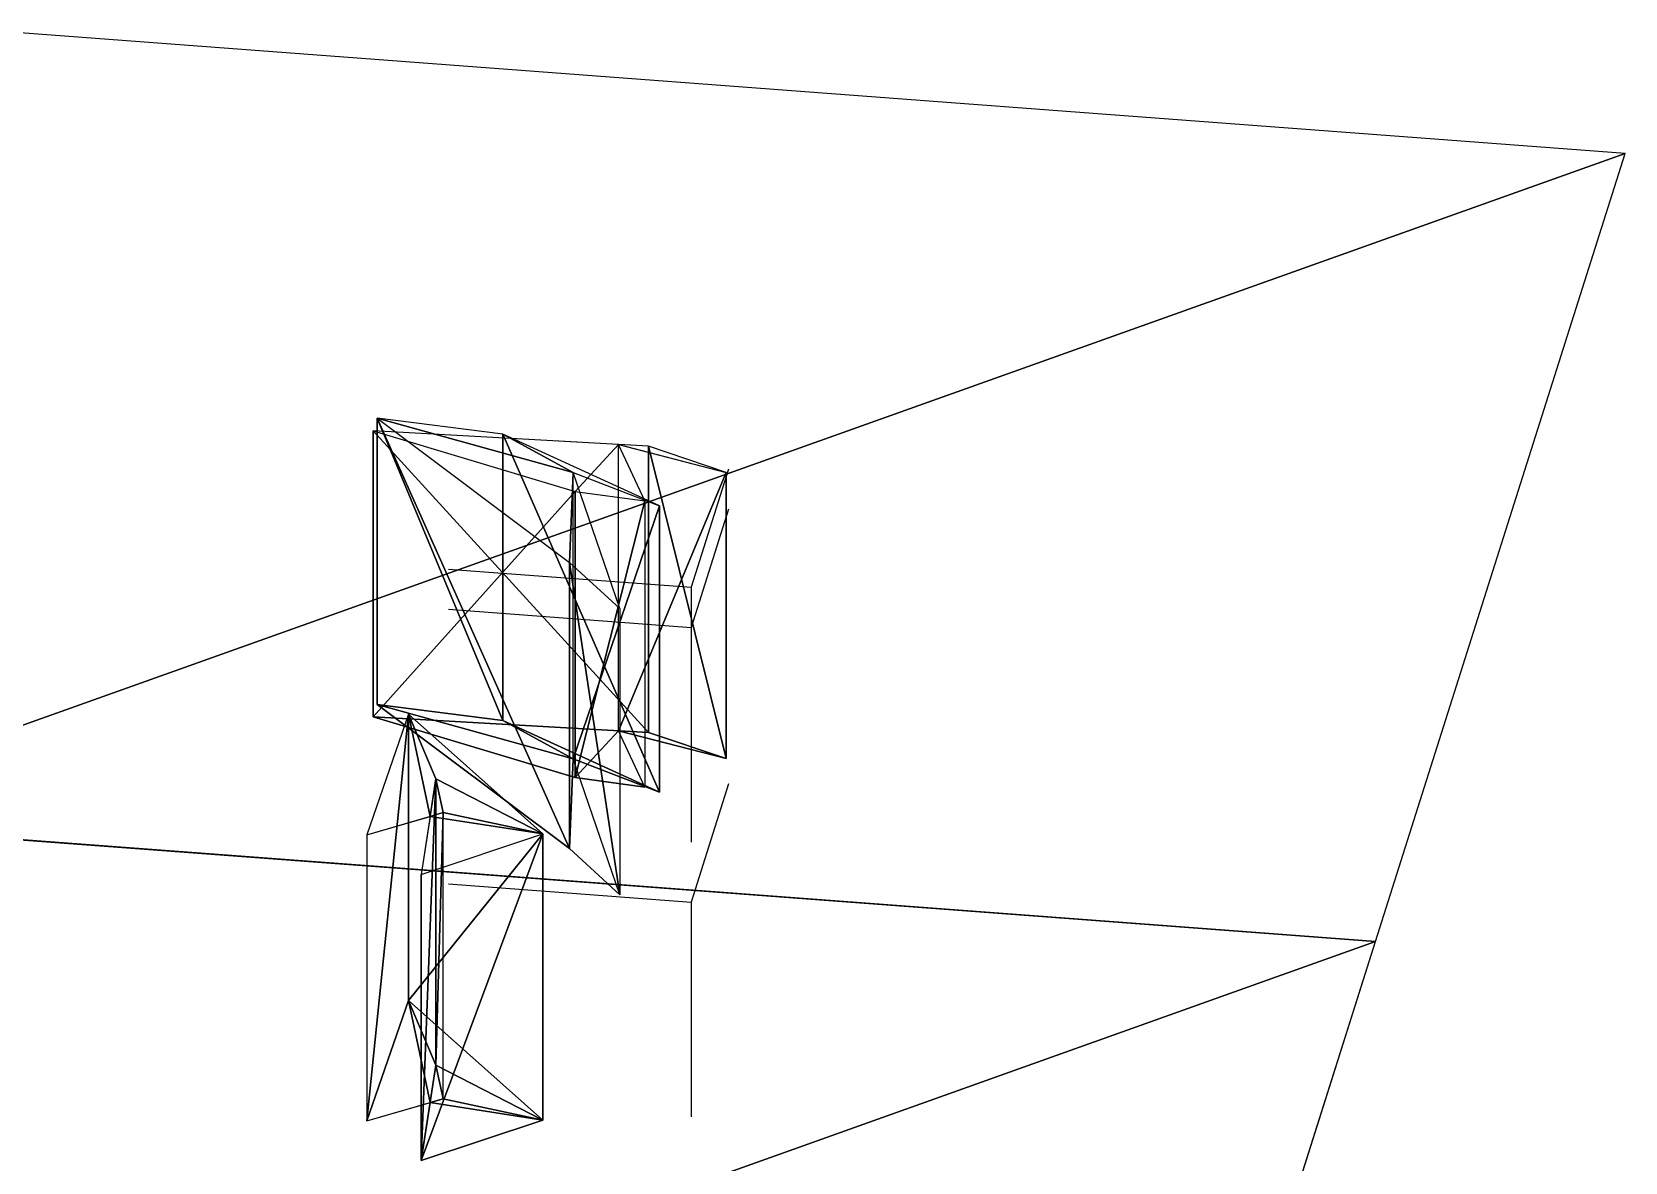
# Model space of a CAD drawing. Header units: metres. Extents: x -114 to 114, y -128 to 56.
# Drawn here: x 16.8 to 114.1, y -20.9 to 48.1 of the extents above; entities that cross this region are included whole.
import ezdxf

# ---------------------------------------------------------------- set-up
doc = ezdxf.new("R2010")
doc.units = ezdxf.units.M

msp = doc.modelspace()

# ---------------------------------------------------------------- linework, layer by layer
for p, q in [((114.07056, 40.693512, -189.9209), (15.238426, 48.111603, -176.60992)), ((98.83212, -7.418083, -276.252), (114.07056, 40.693512, -189.9209)), ((45.530777, 23.551254, -200.46532), (37.863132, 24.526443, -198.71542)), ((37.863132, 24.526443, -198.71542), (49.606148, 15.726852, -214.50537)), ((45.530777, 23.551254, -200.46532), (37.863132, 24.526443, -198.71542)), ((37.863132, 24.526443, -198.71542), (37.863132, 7.056183, -188.9794)), ((37.863132, 24.526443, -198.71542), (49.606148, 15.726852, -214.50537)), ((37.863132, 7.056183, -188.9794), (37.863132, 24.526443, -198.71542)), ((45.530777, 23.551254, -200.46532), (37.863132, 24.526443, -198.71542)), ((37.863132, 24.526443, -198.71542), (49.606148, 15.726852, -214.50537)), ((45.530777, 23.551254, -200.46532), (37.863132, 24.526443, -198.71542)), ((37.863132, 24.526443, -198.71542), (37.863132, 7.056183, -188.9794)), ((37.863132, 24.526443, -198.71542), (49.606148, 15.726852, -214.50537)), ((37.863132, 7.056183, -188.9794), (37.863132, 24.526443, -198.71542)), ((45.530777, 23.551254, -200.46532), (37.863132, 24.526443, -198.71542)), ((37.863132, 24.526443, -198.71542), (49.606148, 15.726852, -214.50537)), ((45.530777, 23.551254, -200.46532), (37.863132, 24.526443, -198.71542)), ((37.863132, 24.526443, -198.71542), (37.863132, 7.056183, -188.9794)), ((37.863132, 24.526443, -198.71542), (49.606148, 15.726852, -214.50537)), ((37.863132, 7.056183, -188.9794), (37.863132, 24.526443, -198.71542)), ((54.41883, 22.811363, -207.56497), (37.605663, 23.764465, -205.85474)), ((37.605663, 23.764465, -205.85474), (49.95517, 20.059624, -212.50267)), ((54.41883, 22.811363, -207.56497), (37.605663, 23.764465, -205.85474)), ((37.605663, 23.764465, -205.85474), (37.605663, 6.2942047, -196.11871)), ((37.605663, 23.764465, -205.85474), (49.95517, 20.059624, -212.50267)), ((37.605663, 6.2942047, -196.11871), (37.605663, 23.764465, -205.85474)), ((54.41883, 22.811363, -207.56497), (37.605663, 23.764465, -205.85474)), ((37.605663, 23.764465, -205.85474), (49.95517, 20.059624, -212.50267)), ((54.41883, 22.811363, -207.56497), (37.605663, 23.764465, -205.85474)), ((37.605663, 23.764465, -205.85474), (37.605663, 6.2942047, -196.11871)), ((37.605663, 23.764465, -205.85474), (49.95517, 20.059624, -212.50267)), ((37.605663, 6.2942047, -196.11871), (37.605663, 23.764465, -205.85474)), ((54.41883, 22.811363, -207.56497), (37.605663, 23.764465, -205.85474)), ((37.605663, 23.764465, -205.85474), (49.95517, 20.059624, -212.50267)), ((54.41883, 22.811363, -207.56497), (37.605663, 23.764465, -205.85474)), ((37.605663, 23.764465, -205.85474), (37.605663, 6.2942047, -196.11871)), ((37.605663, 23.764465, -205.85474), (49.95517, 20.059624, -212.50267)), ((37.605663, 6.2942047, -196.11871), (37.605663, 23.764465, -205.85474)), ((55.096924, 19.17199, -208.32344), (45.530777, 23.551254, -200.46532)), ((55.096924, 19.17199, -208.32344), (45.530777, 23.551254, -200.46532)), ((45.530777, 23.551254, -200.46532), (45.530777, 6.0809937, -190.7293)), ((45.530777, 6.0809937, -190.7293), (45.530777, 23.551254, -200.46532)), ((55.096924, 19.17199, -208.32344), (45.530777, 23.551254, -200.46532)), ((55.096924, 19.17199, -208.32344), (45.530777, 23.551254, -200.46532)), ((45.530777, 23.551254, -200.46532), (45.530777, 6.0809937, -190.7293)), ((45.530777, 6.0809937, -190.7293), (45.530777, 23.551254, -200.46532)), ((55.096924, 19.17199, -208.32344), (45.530777, 23.551254, -200.46532)), ((55.096924, 19.17199, -208.32344), (45.530777, 23.551254, -200.46532)), ((45.530777, 23.551254, -200.46532), (45.530777, 6.0809937, -190.7293)), ((45.530777, 6.0809937, -190.7293), (45.530777, 23.551254, -200.46532)), ((52.585743, 22.919952, -207.37012), (59.168274, 21.218521, -210.42314)), ((54.21208, 19.48272, -213.53787), (52.585743, 22.919952, -207.37012)), ((52.585743, 22.919952, -207.37012), (59.168274, 21.218521, -210.42314)), ((52.585743, 5.449692, -197.6341), (52.585743, 22.919952, -207.37012)), ((52.585743, 22.919952, -207.37012), (59.168274, 21.218521, -210.42314)), ((54.21208, 19.48272, -213.53787), (52.585743, 22.919952, -207.37012)), ((52.585743, 22.919952, -207.37012), (59.168274, 21.218521, -210.42314)), ((52.585743, 5.449692, -197.6341), (52.585743, 22.919952, -207.37012)), ((52.585743, 22.919952, -207.37012), (59.168274, 21.218521, -210.42314)), ((54.21208, 19.48272, -213.53787), (52.585743, 22.919952, -207.37012)), ((52.585743, 22.919952, -207.37012), (59.168274, 21.218521, -210.42314)), ((52.585743, 5.449692, -197.6341), (52.585743, 22.919952, -207.37012)), ((59.168274, 21.218521, -210.42314), (54.41883, 22.811363, -207.56497)), ((59.168274, 21.218521, -210.42314), (54.41883, 22.811363, -207.56497)), ((54.41883, 22.811363, -207.56497), (54.41883, 5.3411026, -197.82895)), ((54.41883, 5.3411026, -197.82895), (54.41883, 22.811363, -207.56497)), ((59.168274, 21.218521, -210.42314), (54.41883, 22.811363, -207.56497)), ((59.168274, 21.218521, -210.42314), (54.41883, 22.811363, -207.56497)), ((54.41883, 22.811363, -207.56497), (54.41883, 5.3411026, -197.82895)), ((54.41883, 5.3411026, -197.82895), (54.41883, 22.811363, -207.56497)), ((59.168274, 21.218521, -210.42314), (54.41883, 22.811363, -207.56497)), ((59.168274, 21.218521, -210.42314), (54.41883, 22.811363, -207.56497)), ((54.41883, 22.811363, -207.56497), (54.41883, 5.3411026, -197.82895)), ((54.41883, 5.3411026, -197.82895), (54.41883, 22.811363, -207.56497)), ((59.321037, 21.421715, -210.05855), (57.035275, 14.204971, -223.00822)), ((49.81628, 21.209595, -204.66718), (55.096924, 19.17199, -208.32344)), ((52.666733, 12.903839, -219.57095), (49.81628, 21.209595, -204.66718)), ((49.81628, 21.209595, -204.66718), (55.096924, 19.17199, -208.32344)), ((49.81628, 3.739334, -194.93115), (49.81628, 21.209595, -204.66718)), ((49.81628, 21.209595, -204.66718), (55.096924, 19.17199, -208.32344)), ((52.666733, 12.903839, -219.57095), (49.81628, 21.209595, -204.66718)), ((49.81628, 21.209595, -204.66718), (55.096924, 19.17199, -208.32344)), ((49.81628, 3.739334, -194.93115), (49.81628, 21.209595, -204.66718)), ((49.81628, 21.209595, -204.66718), (55.096924, 19.17199, -208.32344)), ((52.666733, 12.903839, -219.57095), (49.81628, 21.209595, -204.66718)), ((49.81628, 21.209595, -204.66718), (55.096924, 19.17199, -208.32344)), ((49.81628, 3.739334, -194.93115), (49.81628, 21.209595, -204.66718)), ((59.168274, 21.218521, -210.42314), (59.168274, 3.7482605, -200.68712)), ((59.168274, 3.7482605, -200.68712), (59.168274, 21.218521, -210.42314)), ((59.168274, 21.218521, -210.42314), (59.168274, 3.7482605, -200.68712)), ((59.168274, 3.7482605, -200.68712), (59.168274, 21.218521, -210.42314)), ((59.168274, 21.218521, -210.42314), (59.168274, 3.7482605, -200.68712)), ((59.168274, 3.7482605, -200.68712), (59.168274, 21.218521, -210.42314)), ((49.95517, 20.059624, -212.50267), (54.21208, 19.48272, -213.53787)), ((49.95517, 20.059624, -212.50267), (49.95517, 2.589363, -202.76665)), ((49.95517, 20.059624, -212.50267), (54.21208, 19.48272, -213.53787)), ((49.95517, 2.589363, -202.76665), (49.95517, 20.059624, -212.50267)), ((49.95517, 20.059624, -212.50267), (54.21208, 19.48272, -213.53787)), ((49.95517, 20.059624, -212.50267), (49.95517, 2.589363, -202.76665)), ((49.95517, 20.059624, -212.50267), (54.21208, 19.48272, -213.53787)), ((49.95517, 2.589363, -202.76665), (49.95517, 20.059624, -212.50267)), ((49.95517, 20.059624, -212.50267), (54.21208, 19.48272, -213.53787)), ((49.95517, 20.059624, -212.50267), (49.95517, 2.589363, -202.76665)), ((49.95517, 20.059624, -212.50267), (54.21208, 19.48272, -213.53787)), ((49.95517, 2.589363, -202.76665), (49.95517, 20.059624, -212.50267)), ((54.21208, 19.48272, -213.53787), (54.21208, 2.0124588, -203.80185)), ((54.21208, 19.48272, -213.53787), (54.21208, 2.0124588, -203.80185)), ((54.21208, 19.48272, -213.53787), (54.21208, 2.0124588, -203.80185)), ((55.096924, 19.17199, -208.32344), (55.096924, 1.7017288, -198.58742)), ((55.096924, 1.7017288, -198.58742), (55.096924, 19.17199, -208.32344)), ((55.096924, 19.17199, -208.32344), (55.096924, 1.7017288, -198.58742)), ((55.096924, 1.7017288, -198.58742), (55.096924, 19.17199, -208.32344)), ((55.096924, 19.17199, -208.32344), (55.096924, 1.7017288, -198.58742)), ((55.096924, 1.7017288, -198.58742), (55.096924, 19.17199, -208.32344)), ((59.321037, 18.967308, -208.69072), (57.035275, 11.750565, -221.6404)), ((49.606148, 15.726852, -214.50537), (52.666733, 12.903839, -219.57095)), ((49.606148, 15.726852, -214.50537), (49.606148, -1.7434082, -204.76935)), ((49.606148, 15.726852, -214.50537), (52.666733, 12.903839, -219.57095)), ((49.606148, -1.7434082, -204.76935), (49.606148, 15.726852, -214.50537)), ((49.606148, 15.726852, -214.50537), (52.666733, 12.903839, -219.57095)), ((49.606148, 15.726852, -214.50537), (49.606148, -1.7434082, -204.76935)), ((49.606148, 15.726852, -214.50537), (52.666733, 12.903839, -219.57095)), ((49.606148, -1.7434082, -204.76935), (49.606148, 15.726852, -214.50537)), ((49.606148, 15.726852, -214.50537), (52.666733, 12.903839, -219.57095)), ((49.606148, 15.726852, -214.50537), (49.606148, -1.7434082, -204.76935)), ((49.606148, 15.726852, -214.50537), (52.666733, 12.903839, -219.57095)), ((49.606148, -1.7434082, -204.76935), (49.606148, 15.726852, -214.50537)), ((42.210457, 15.31768, -221.01158), (57.035275, 14.204971, -223.00822)), ((57.035275, 14.204971, -223.00822), (57.035275, 1.1022758, -215.7062)), ((42.210457, 12.863274, -219.64375), (57.035275, 11.750565, -221.6404)), ((52.666733, 12.903839, -219.57095), (52.666733, -4.5664215, -209.83493)), ((52.666733, 12.903839, -219.57095), (52.666733, -4.5664215, -209.83493)), ((52.666733, 12.903839, -219.57095), (52.666733, -4.5664215, -209.83493)), ((57.035275, 11.750565, -221.6404), (57.035275, -1.3521309, -214.33838)), ((37.863132, 7.056183, -188.9794), (45.530777, 6.0809937, -190.7293)), ((49.606148, -1.7434082, -204.76935), (37.863132, 7.056183, -188.9794)), ((45.530777, 6.0809937, -190.7293), (37.863132, 7.056183, -188.9794)), ((37.863132, 7.056183, -188.9794), (49.606148, -1.7434082, -204.76935)), ((37.863132, 7.056183, -188.9794), (45.530777, 6.0809937, -190.7293)), ((49.606148, -1.7434082, -204.76935), (37.863132, 7.056183, -188.9794)), ((45.530777, 6.0809937, -190.7293), (37.863132, 7.056183, -188.9794)), ((37.863132, 7.056183, -188.9794), (49.606148, -1.7434082, -204.76935)), ((37.863132, 7.056183, -188.9794), (45.530777, 6.0809937, -190.7293)), ((49.606148, -1.7434082, -204.76935), (37.863132, 7.056183, -188.9794)), ((45.530777, 6.0809937, -190.7293), (37.863132, 7.056183, -188.9794)), ((37.863132, 7.056183, -188.9794), (49.606148, -1.7434082, -204.76935)), ((39.775978, 6.453331, -191.7081), (37.21654, -0.8987961, -204.90071)), ((39.775978, 6.453331, -191.7081), (37.21654, -0.8987961, -204.90071)), ((39.775978, 6.453331, -191.7081), (37.21654, -0.8987961, -204.90071)), ((39.775978, 6.453331, -191.7081), (37.21654, -0.8987961, -204.90071)), ((39.775978, 6.453331, -191.7081), (37.21654, -0.8987961, -204.90071)), ((39.775978, 6.453331, -191.7081), (37.21654, -0.8987961, -204.90071)), ((37.605663, 6.2942047, -196.11871), (54.41883, 5.3411026, -197.82895)), ((49.95517, 2.589363, -202.76665), (37.605663, 6.2942047, -196.11871)), ((54.41883, 5.3411026, -197.82895), (37.605663, 6.2942047, -196.11871)), ((37.605663, 6.2942047, -196.11871), (49.95517, 2.589363, -202.76665)), ((37.605663, 6.2942047, -196.11871), (54.41883, 5.3411026, -197.82895)), ((49.95517, 2.589363, -202.76665), (37.605663, 6.2942047, -196.11871)), ((54.41883, 5.3411026, -197.82895), (37.605663, 6.2942047, -196.11871)), ((37.605663, 6.2942047, -196.11871), (49.95517, 2.589363, -202.76665)), ((37.605663, 6.2942047, -196.11871), (54.41883, 5.3411026, -197.82895)), ((49.95517, 2.589363, -202.76665), (37.605663, 6.2942047, -196.11871)), ((54.41883, 5.3411026, -197.82895), (37.605663, 6.2942047, -196.11871)), ((37.605663, 6.2942047, -196.11871), (49.95517, 2.589363, -202.76665)), ((47.978294, -0.8552704, -204.82262), (39.775978, 6.453331, -191.7081)), ((47.978294, -0.8552704, -204.82262), (39.775978, 6.453331, -191.7081)), ((39.775978, 6.453331, -191.7081), (39.775978, -11.016926, -181.97208)), ((39.775978, -11.016926, -181.97208), (39.775978, 6.453331, -191.7081)), ((47.978294, -0.8552704, -204.82262), (39.775978, 6.453331, -191.7081)), ((47.978294, -0.8552704, -204.82262), (39.775978, 6.453331, -191.7081)), ((39.775978, 6.453331, -191.7081), (39.775978, -11.016926, -181.97208)), ((39.775978, -11.016926, -181.97208), (39.775978, 6.453331, -191.7081)), ((47.978294, -0.8552704, -204.82262), (39.775978, 6.453331, -191.7081)), ((47.978294, -0.8552704, -204.82262), (39.775978, 6.453331, -191.7081)), ((39.775978, 6.453331, -191.7081), (39.775978, -11.016926, -181.97208)), ((39.775978, -11.016926, -181.97208), (39.775978, 6.453331, -191.7081)), ((45.530777, 6.0809937, -190.7293), (55.096924, 1.7017288, -198.58742)), ((55.096924, 1.7017288, -198.58742), (45.530777, 6.0809937, -190.7293)), ((45.530777, 6.0809937, -190.7293), (55.096924, 1.7017288, -198.58742)), ((55.096924, 1.7017288, -198.58742), (45.530777, 6.0809937, -190.7293)), ((45.530777, 6.0809937, -190.7293), (55.096924, 1.7017288, -198.58742)), ((55.096924, 1.7017288, -198.58742), (45.530777, 6.0809937, -190.7293)), ((59.168274, 3.7482605, -200.68712), (52.585743, 5.449692, -197.6341)), ((52.585743, 5.449692, -197.6341), (59.168274, 3.7482605, -200.68712)), ((54.21208, 2.0124588, -203.80185), (52.585743, 5.449692, -197.6341)), ((59.168274, 3.7482605, -200.68712), (52.585743, 5.449692, -197.6341)), ((52.585743, 5.449692, -197.6341), (59.168274, 3.7482605, -200.68712)), ((54.21208, 2.0124588, -203.80185), (52.585743, 5.449692, -197.6341)), ((59.168274, 3.7482605, -200.68712), (52.585743, 5.449692, -197.6341)), ((52.585743, 5.449692, -197.6341), (59.168274, 3.7482605, -200.68712)), ((54.21208, 2.0124588, -203.80185), (52.585743, 5.449692, -197.6341)), ((54.41883, 5.3411026, -197.82895), (59.168274, 3.7482605, -200.68712)), ((59.168274, 3.7482605, -200.68712), (54.41883, 5.3411026, -197.82895)), ((54.41883, 5.3411026, -197.82895), (59.168274, 3.7482605, -200.68712)), ((59.168274, 3.7482605, -200.68712), (54.41883, 5.3411026, -197.82895)), ((54.41883, 5.3411026, -197.82895), (59.168274, 3.7482605, -200.68712)), ((59.168274, 3.7482605, -200.68712), (54.41883, 5.3411026, -197.82895)), ((55.096924, 1.7017288, -198.58742), (49.81628, 3.739334, -194.93115)), ((49.81628, 3.739334, -194.93115), (55.096924, 1.7017288, -198.58742)), ((52.666733, -4.5664215, -209.83493), (49.81628, 3.739334, -194.93115)), ((55.096924, 1.7017288, -198.58742), (49.81628, 3.739334, -194.93115)), ((49.81628, 3.739334, -194.93115), (55.096924, 1.7017288, -198.58742)), ((52.666733, -4.5664215, -209.83493), (49.81628, 3.739334, -194.93115)), ((55.096924, 1.7017288, -198.58742), (49.81628, 3.739334, -194.93115)), ((49.81628, 3.739334, -194.93115), (55.096924, 1.7017288, -198.58742)), ((52.666733, -4.5664215, -209.83493), (49.81628, 3.739334, -194.93115)), ((41.435936, 2.5069046, -198.78955), (40.5362, -3.3212585, -209.24756)), ((41.435936, 2.5069046, -198.78955), (40.5362, -3.3212585, -209.24756)), ((41.435936, 2.5069046, -198.78955), (40.5362, -3.3212585, -209.24756)), ((41.435936, 2.5069046, -198.78955), (40.5362, -3.3212585, -209.24756)), ((41.435936, 2.5069046, -198.78955), (40.5362, -3.3212585, -209.24756)), ((41.435936, 2.5069046, -198.78955), (40.5362, -3.3212585, -209.24756)), ((41.89073, 0.45140076, -202.47792), (41.435936, 2.5069046, -198.78955)), ((41.89073, 0.45140076, -202.47792), (41.435936, 2.5069046, -198.78955)), ((41.435936, 2.5069046, -198.78955), (41.435936, -14.963352, -189.05353)), ((41.435936, -14.963352, -189.05353), (41.435936, 2.5069046, -198.78955)), ((41.89073, 0.45140076, -202.47792), (41.435936, 2.5069046, -198.78955)), ((41.89073, 0.45140076, -202.47792), (41.435936, 2.5069046, -198.78955)), ((41.435936, 2.5069046, -198.78955), (41.435936, -14.963352, -189.05353)), ((41.435936, -14.963352, -189.05353), (41.435936, 2.5069046, -198.78955)), ((41.89073, 0.45140076, -202.47792), (41.435936, 2.5069046, -198.78955)), ((41.89073, 0.45140076, -202.47792), (41.435936, 2.5069046, -198.78955)), ((41.435936, 2.5069046, -198.78955), (41.435936, -14.963352, -189.05353)), ((41.435936, -14.963352, -189.05353), (41.435936, 2.5069046, -198.78955)), ((54.21208, 2.0124588, -203.80185), (49.95517, 2.589363, -202.76665)), ((49.95517, 2.589363, -202.76665), (54.21208, 2.0124588, -203.80185)), ((54.21208, 2.0124588, -203.80185), (49.95517, 2.589363, -202.76665)), ((49.95517, 2.589363, -202.76665), (54.21208, 2.0124588, -203.80185)), ((54.21208, 2.0124588, -203.80185), (49.95517, 2.589363, -202.76665)), ((49.95517, 2.589363, -202.76665), (54.21208, 2.0124588, -203.80185)), ((59.321037, 2.1973572, -199.34499), (57.035275, -5.0193863, -212.29466)), ((98.83212, -7.418083, -276.252), (-7.6293945e-06, 3.8146973e-06, -262.94107)), ((-7.6293945e-06, 3.8146973e-06, -262.94107), (98.83212, -7.418083, -276.252)), ((37.21654, -0.8987961, -204.90071), (41.89073, 0.45140076, -202.47792)), ((37.21654, -0.8987961, -204.90071), (41.89073, 0.45140076, -202.47792)), ((37.21654, -0.8987961, -204.90071), (41.89073, 0.45140076, -202.47792)), ((41.89073, -17.018856, -192.7419), (41.89073, 0.45140076, -202.47792)), ((41.89073, -17.018856, -192.7419), (41.89073, 0.45140076, -202.47792)), ((41.89073, -17.018856, -192.7419), (41.89073, 0.45140076, -202.47792)), ((37.21654, -0.8987961, -204.90071), (37.21654, -18.369053, -195.16469)), ((37.21654, -0.8987961, -204.90071), (37.21654, -18.369053, -195.16469)), ((37.21654, -0.8987961, -204.90071), (37.21654, -18.369053, -195.16469)), ((40.5362, -3.3212585, -209.24756), (47.978294, -0.8552704, -204.82262)), ((40.5362, -3.3212585, -209.24756), (47.978294, -0.8552704, -204.82262)), ((40.5362, -3.3212585, -209.24756), (47.978294, -0.8552704, -204.82262)), ((40.5362, -3.3212585, -209.24756), (47.978294, -0.8552704, -204.82262)), ((40.5362, -3.3212585, -209.24756), (47.978294, -0.8552704, -204.82262)), ((40.5362, -3.3212585, -209.24756), (47.978294, -0.8552704, -204.82262)), ((47.978294, -0.8552704, -204.82262), (47.978294, -18.325527, -195.0866)), ((47.978294, -18.325527, -195.0866), (47.978294, -0.8552704, -204.82262)), ((47.978294, -0.8552704, -204.82262), (47.978294, -18.325527, -195.0866)), ((47.978294, -18.325527, -195.0866), (47.978294, -0.8552704, -204.82262)), ((47.978294, -0.8552704, -204.82262), (47.978294, -18.325527, -195.0866)), ((47.978294, -18.325527, -195.0866), (47.978294, -0.8552704, -204.82262)), ((52.666733, -4.5664215, -209.83493), (49.606148, -1.7434082, -204.76935)), ((49.606148, -1.7434082, -204.76935), (52.666733, -4.5664215, -209.83493)), ((52.666733, -4.5664215, -209.83493), (49.606148, -1.7434082, -204.76935)), ((49.606148, -1.7434082, -204.76935), (52.666733, -4.5664215, -209.83493)), ((52.666733, -4.5664215, -209.83493), (49.606148, -1.7434082, -204.76935)), ((49.606148, -1.7434082, -204.76935), (52.666733, -4.5664215, -209.83493)), ((40.5362, -3.3212585, -209.24756), (40.5362, -20.791515, -199.51154)), ((40.5362, -20.791515, -199.51154), (40.5362, -3.3212585, -209.24756)), ((40.5362, -3.3212585, -209.24756), (40.5362, -20.791515, -199.51154)), ((40.5362, -20.791515, -199.51154), (40.5362, -3.3212585, -209.24756)), ((40.5362, -3.3212585, -209.24756), (40.5362, -20.791515, -199.51154)), ((40.5362, -20.791515, -199.51154), (40.5362, -3.3212585, -209.24756)), ((42.210457, -3.9066772, -210.29802), (57.035275, -5.0193863, -212.29466)), ((57.035275, -5.0193863, -212.29466), (57.035275, -18.122078, -204.99265)), ((83.59369, -55.52968, -362.58316), (98.83212, -7.418083, -276.252)), ((37.21654, -18.369053, -195.16469), (39.775978, -11.016926, -181.97208)), ((39.775978, -11.016926, -181.97208), (37.21654, -18.369053, -195.16469)), ((37.21654, -18.369053, -195.16469), (39.775978, -11.016926, -181.97208)), ((39.775978, -11.016926, -181.97208), (37.21654, -18.369053, -195.16469)), ((37.21654, -18.369053, -195.16469), (39.775978, -11.016926, -181.97208)), ((39.775978, -11.016926, -181.97208), (37.21654, -18.369053, -195.16469)), ((39.775978, -11.016926, -181.97208), (47.978294, -18.325527, -195.0866)), ((47.978294, -18.325527, -195.0866), (39.775978, -11.016926, -181.97208)), ((39.775978, -11.016926, -181.97208), (47.978294, -18.325527, -195.0866)), ((47.978294, -18.325527, -195.0866), (39.775978, -11.016926, -181.97208)), ((39.775978, -11.016926, -181.97208), (47.978294, -18.325527, -195.0866)), ((47.978294, -18.325527, -195.0866), (39.775978, -11.016926, -181.97208)), ((40.5362, -20.791515, -199.51154), (41.435936, -14.963352, -189.05353)), ((41.435936, -14.963352, -189.05353), (40.5362, -20.791515, -199.51154)), ((40.5362, -20.791515, -199.51154), (41.435936, -14.963352, -189.05353)), ((41.435936, -14.963352, -189.05353), (40.5362, -20.791515, -199.51154)), ((40.5362, -20.791515, -199.51154), (41.435936, -14.963352, -189.05353)), ((41.435936, -14.963352, -189.05353), (40.5362, -20.791515, -199.51154)), ((41.435936, -14.963352, -189.05353), (41.89073, -17.018856, -192.7419)), ((41.89073, -17.018856, -192.7419), (41.435936, -14.963352, -189.05353)), ((41.435936, -14.963352, -189.05353), (41.89073, -17.018856, -192.7419)), ((41.89073, -17.018856, -192.7419), (41.435936, -14.963352, -189.05353)), ((41.435936, -14.963352, -189.05353), (41.89073, -17.018856, -192.7419)), ((41.89073, -17.018856, -192.7419), (41.435936, -14.963352, -189.05353)), ((37.21654, -18.369053, -195.16469), (41.89073, -17.018856, -192.7419)), ((37.21654, -18.369053, -195.16469), (41.89073, -17.018856, -192.7419)), ((37.21654, -18.369053, -195.16469), (41.89073, -17.018856, -192.7419)), ((47.978294, -18.325527, -195.0866), (40.5362, -20.791515, -199.51154)), ((40.5362, -20.791515, -199.51154), (47.978294, -18.325527, -195.0866)), ((47.978294, -18.325527, -195.0866), (40.5362, -20.791515, -199.51154)), ((40.5362, -20.791515, -199.51154), (47.978294, -18.325527, -195.0866)), ((47.978294, -18.325527, -195.0866), (40.5362, -20.791515, -199.51154)), ((40.5362, -20.791515, -199.51154), (47.978294, -18.325527, -195.0866))]:
    msp.add_line(p, q)
for points in [[(-7.6293945e-06, 3.8146973e-06, -262.94107), (114.07056, 40.693512, -189.9209), (15.238426, 48.111603, -176.60992), (15.238526, 48.111702, -176.60982)], [(-7.6293945e-06, 3.8146973e-06, -262.94107), (98.83212, -7.418083, -276.252), (114.07056, 40.693512, -189.9209), (114.070656, 40.69361, -189.92079)], [(49.81628, 21.209595, -204.66718), (45.530777, 23.551254, -200.46532), (37.863132, 24.526443, -198.71542), (37.86323, 24.526543, -198.71532)], [(45.530777, 6.0809937, -190.7293), (45.530777, 23.551254, -200.46532), (37.863132, 24.526443, -198.71542), (37.86323, 24.526543, -198.71532)], [(49.81628, 21.209595, -204.66718), (45.530777, 23.551254, -200.46532), (37.863132, 24.526443, -198.71542), (37.86323, 24.526543, -198.71532)], [(45.530777, 6.0809937, -190.7293), (45.530777, 23.551254, -200.46532), (37.863132, 24.526443, -198.71542), (37.86323, 24.526543, -198.71532)], [(49.81628, 21.209595, -204.66718), (45.530777, 23.551254, -200.46532), (37.863132, 24.526443, -198.71542), (37.86323, 24.526543, -198.71532)], [(45.530777, 6.0809937, -190.7293), (45.530777, 23.551254, -200.46532), (37.863132, 24.526443, -198.71542), (37.86323, 24.526543, -198.71532)], [(49.81628, 21.209595, -204.66718), (37.863132, 24.526443, -198.71542), (49.606148, 15.726852, -214.50537), (49.606247, 15.726953, -214.50526)], [(45.530777, 6.0809937, -190.7293), (37.863132, 24.526443, -198.71542), (37.863132, 7.056183, -188.9794), (37.86323, 7.056283, -188.9793)], [(37.863132, 24.526443, -198.71542), (49.606148, 15.726852, -214.50537), (49.606148, -1.7434082, -204.76935), (49.606247, -1.7433082, -204.76924)], [(37.863132, 24.526443, -198.71542), (49.606148, -1.7434082, -204.76935), (37.863132, 7.056183, -188.9794), (37.86323, 7.056283, -188.9793)], [(49.81628, 21.209595, -204.66718), (37.863132, 24.526443, -198.71542), (49.606148, 15.726852, -214.50537), (49.606247, 15.726953, -214.50526)], [(45.530777, 6.0809937, -190.7293), (37.863132, 24.526443, -198.71542), (37.863132, 7.056183, -188.9794), (37.86323, 7.056283, -188.9793)], [(37.863132, 24.526443, -198.71542), (49.606148, 15.726852, -214.50537), (49.606148, -1.7434082, -204.76935), (49.606247, -1.7433082, -204.76924)], [(37.863132, 24.526443, -198.71542), (49.606148, -1.7434082, -204.76935), (37.863132, 7.056183, -188.9794), (37.86323, 7.056283, -188.9793)], [(49.81628, 21.209595, -204.66718), (37.863132, 24.526443, -198.71542), (49.606148, 15.726852, -214.50537), (49.606247, 15.726953, -214.50526)], [(45.530777, 6.0809937, -190.7293), (37.863132, 24.526443, -198.71542), (37.863132, 7.056183, -188.9794), (37.86323, 7.056283, -188.9793)], [(37.863132, 24.526443, -198.71542), (49.606148, 15.726852, -214.50537), (49.606148, -1.7434082, -204.76935), (49.606247, -1.7433082, -204.76924)], [(37.863132, 24.526443, -198.71542), (49.606148, -1.7434082, -204.76935), (37.863132, 7.056183, -188.9794), (37.86323, 7.056283, -188.9793)], [(49.95517, 20.059624, -212.50267), (52.588017, 22.915146, -207.37874), (37.605663, 23.764465, -205.85474), (37.605762, 23.764565, -205.85463)], [(54.41883, 5.3411026, -197.82895), (54.41883, 22.811363, -207.56497), (37.605663, 23.764465, -205.85474), (37.605762, 23.764565, -205.85463)], [(49.95517, 20.059624, -212.50267), (37.605663, 6.2942047, -196.11871), (37.605663, 23.764465, -205.85474), (37.605762, 23.764565, -205.85463)], [(49.95517, 20.059624, -212.50267), (52.588017, 22.915146, -207.37874), (37.605663, 23.764465, -205.85474), (37.605762, 23.764565, -205.85463)], [(54.41883, 5.3411026, -197.82895), (54.41883, 22.811363, -207.56497), (37.605663, 23.764465, -205.85474), (37.605762, 23.764565, -205.85463)], [(49.95517, 20.059624, -212.50267), (37.605663, 6.2942047, -196.11871), (37.605663, 23.764465, -205.85474), (37.605762, 23.764565, -205.85463)], [(49.95517, 20.059624, -212.50267), (52.588017, 22.915146, -207.37874), (37.605663, 23.764465, -205.85474), (37.605762, 23.764565, -205.85463)], [(54.41883, 5.3411026, -197.82895), (54.41883, 22.811363, -207.56497), (37.605663, 23.764465, -205.85474), (37.605762, 23.764565, -205.85463)], [(49.95517, 20.059624, -212.50267), (37.605663, 6.2942047, -196.11871), (37.605663, 23.764465, -205.85474), (37.605762, 23.764565, -205.85463)], [(54.41883, 5.3411026, -197.82895), (37.605663, 23.764465, -205.85474), (37.605663, 6.2942047, -196.11871), (37.605762, 6.294305, -196.1186)], [(54.41883, 5.3411026, -197.82895), (37.605663, 23.764465, -205.85474), (37.605663, 6.2942047, -196.11871), (37.605762, 6.294305, -196.1186)], [(54.41883, 5.3411026, -197.82895), (37.605663, 23.764465, -205.85474), (37.605663, 6.2942047, -196.11871), (37.605762, 6.294305, -196.1186)], [(49.81628, 21.209595, -204.66718), (55.096924, 19.17199, -208.32344), (45.530777, 23.551254, -200.46532), (45.530876, 23.551353, -200.46521)], [(55.096924, 1.7017288, -198.58742), (55.096924, 19.17199, -208.32344), (45.530777, 23.551254, -200.46532), (45.530876, 23.551353, -200.46521)], [(49.81628, 21.209595, -204.66718), (55.096924, 19.17199, -208.32344), (45.530777, 23.551254, -200.46532), (45.530876, 23.551353, -200.46521)], [(55.096924, 1.7017288, -198.58742), (55.096924, 19.17199, -208.32344), (45.530777, 23.551254, -200.46532), (45.530876, 23.551353, -200.46521)], [(49.81628, 21.209595, -204.66718), (55.096924, 19.17199, -208.32344), (45.530777, 23.551254, -200.46532), (45.530876, 23.551353, -200.46521)], [(55.096924, 1.7017288, -198.58742), (55.096924, 19.17199, -208.32344), (45.530777, 23.551254, -200.46532), (45.530876, 23.551353, -200.46521)], [(55.096924, 1.7017288, -198.58742), (45.530777, 23.551254, -200.46532), (45.530777, 6.0809937, -190.7293), (45.530876, 6.081094, -190.72919)], [(55.096924, 1.7017288, -198.58742), (45.530777, 23.551254, -200.46532), (45.530777, 6.0809937, -190.7293), (45.530876, 6.081094, -190.72919)], [(55.096924, 1.7017288, -198.58742), (45.530777, 23.551254, -200.46532), (45.530777, 6.0809937, -190.7293), (45.530876, 6.081094, -190.72919)], [(49.95517, 20.059624, -212.50267), (54.21208, 19.48272, -213.53787), (52.588017, 22.915146, -207.37874), (52.588116, 22.915245, -207.37863)], [(49.95517, 20.059624, -212.50267), (54.21208, 19.48272, -213.53787), (52.588017, 22.915146, -207.37874), (52.588116, 22.915245, -207.37863)], [(49.95517, 20.059624, -212.50267), (54.21208, 19.48272, -213.53787), (52.588017, 22.915146, -207.37874), (52.588116, 22.915245, -207.37863)], [(59.168274, 21.218521, -210.42314), (52.585743, 5.449692, -197.6341), (52.585743, 22.919952, -207.37012), (52.585842, 22.920052, -207.37001)], [(59.168274, 21.218521, -210.42314), (52.585743, 5.449692, -197.6341), (52.585743, 22.919952, -207.37012), (52.585842, 22.920052, -207.37001)], [(59.168274, 21.218521, -210.42314), (52.585743, 5.449692, -197.6341), (52.585743, 22.919952, -207.37012), (52.585842, 22.920052, -207.37001)], [(52.585743, 22.919952, -207.37012), (52.588017, 22.915146, -207.37874), (52.608887, 22.913963, -207.38086), (52.608986, 22.914062, -207.38075)], [(52.585743, 22.919952, -207.37012), (52.588017, 22.915146, -207.37874), (52.608887, 22.913963, -207.38086), (52.608986, 22.914062, -207.38075)], [(52.585743, 22.919952, -207.37012), (52.588017, 22.915146, -207.37874), (52.608887, 22.913963, -207.38086), (52.608986, 22.914062, -207.38075)], [(54.41883, 22.811363, -207.56497), (52.608887, 22.913963, -207.38086), (59.168274, 21.218521, -210.42314), (59.168373, 21.21862, -210.42303)], [(54.41883, 22.811363, -207.56497), (52.608887, 22.913963, -207.38086), (59.168274, 21.218521, -210.42314), (59.168373, 21.21862, -210.42303)], [(54.41883, 22.811363, -207.56497), (52.608887, 22.913963, -207.38086), (59.168274, 21.218521, -210.42314), (59.168373, 21.21862, -210.42303)], [(59.168274, 3.7482605, -200.68712), (59.168274, 21.218521, -210.42314), (54.41883, 22.811363, -207.56497), (54.41893, 22.811462, -207.56487)], [(59.168274, 3.7482605, -200.68712), (59.168274, 21.218521, -210.42314), (54.41883, 22.811363, -207.56497), (54.41893, 22.811462, -207.56487)], [(59.168274, 3.7482605, -200.68712), (59.168274, 21.218521, -210.42314), (54.41883, 22.811363, -207.56497), (54.41893, 22.811462, -207.56487)], [(59.168274, 3.7482605, -200.68712), (54.41883, 22.811363, -207.56497), (54.41883, 5.3411026, -197.82895), (54.41893, 5.3412027, -197.82884)], [(59.168274, 3.7482605, -200.68712), (54.41883, 22.811363, -207.56497), (54.41883, 5.3411026, -197.82895), (54.41893, 5.3412027, -197.82884)], [(59.168274, 3.7482605, -200.68712), (54.41883, 22.811363, -207.56497), (54.41883, 5.3411026, -197.82895), (54.41893, 5.3412027, -197.82884)], [(49.81628, 21.209595, -204.66718), (49.606148, 15.726852, -214.50537), (52.666733, 12.903839, -219.57095), (52.666832, 12.903939, -219.57085)], [(49.81628, 21.209595, -204.66718), (49.606148, 15.726852, -214.50537), (52.666733, 12.903839, -219.57095), (52.666832, 12.903939, -219.57085)], [(49.81628, 21.209595, -204.66718), (49.606148, 15.726852, -214.50537), (52.666733, 12.903839, -219.57095), (52.666832, 12.903939, -219.57085)], [(55.096924, 19.17199, -208.32344), (49.81628, 3.739334, -194.93115), (49.81628, 21.209595, -204.66718), (49.81638, 21.209694, -204.66707)], [(55.096924, 19.17199, -208.32344), (49.81628, 3.739334, -194.93115), (49.81628, 21.209595, -204.66718), (49.81638, 21.209694, -204.66707)], [(55.096924, 19.17199, -208.32344), (49.81628, 3.739334, -194.93115), (49.81628, 21.209595, -204.66718), (49.81638, 21.209694, -204.66707)], [(59.168274, 21.218521, -210.42314), (59.168274, 3.7482605, -200.68712), (52.585743, 5.449692, -197.6341), (52.585842, 5.449792, -197.63399)], [(59.168274, 21.218521, -210.42314), (59.168274, 3.7482605, -200.68712), (52.585743, 5.449692, -197.6341), (52.585842, 5.449792, -197.63399)], [(59.168274, 21.218521, -210.42314), (59.168274, 3.7482605, -200.68712), (52.585743, 5.449692, -197.6341), (52.585842, 5.449792, -197.63399)], [(49.95517, 20.059624, -212.50267), (49.95517, 2.589363, -202.76665), (37.605663, 6.2942047, -196.11871), (37.605762, 6.294305, -196.1186)], [(49.95517, 20.059624, -212.50267), (49.95517, 2.589363, -202.76665), (37.605663, 6.2942047, -196.11871), (37.605762, 6.294305, -196.1186)], [(49.95517, 20.059624, -212.50267), (49.95517, 2.589363, -202.76665), (37.605663, 6.2942047, -196.11871), (37.605762, 6.294305, -196.1186)], [(54.21208, 19.48272, -213.53787), (49.95517, 2.589363, -202.76665), (49.95517, 20.059624, -212.50267), (49.95527, 20.059723, -212.50256)], [(54.21208, 19.48272, -213.53787), (49.95517, 2.589363, -202.76665), (49.95517, 20.059624, -212.50267), (49.95527, 20.059723, -212.50256)], [(54.21208, 19.48272, -213.53787), (49.95517, 2.589363, -202.76665), (49.95517, 20.059624, -212.50267), (49.95527, 20.059723, -212.50256)], [(54.21208, 19.48272, -213.53787), (54.21208, 2.0124588, -203.80185), (49.95517, 2.589363, -202.76665), (49.95527, 2.589463, -202.76654)], [(54.21208, 19.48272, -213.53787), (54.21208, 2.0124588, -203.80185), (49.95517, 2.589363, -202.76665), (49.95527, 2.589463, -202.76654)], [(54.21208, 19.48272, -213.53787), (54.21208, 2.0124588, -203.80185), (49.95517, 2.589363, -202.76665), (49.95527, 2.589463, -202.76654)], [(55.096924, 19.17199, -208.32344), (55.096924, 1.7017288, -198.58742), (49.81628, 3.739334, -194.93115), (49.81638, 3.739434, -194.93105)], [(55.096924, 19.17199, -208.32344), (55.096924, 1.7017288, -198.58742), (49.81628, 3.739334, -194.93115), (49.81638, 3.739434, -194.93105)], [(55.096924, 19.17199, -208.32344), (55.096924, 1.7017288, -198.58742), (49.81628, 3.739334, -194.93115), (49.81638, 3.739434, -194.93105)], [(49.606148, 15.726852, -214.50537), (52.666733, 12.903839, -219.57095), (52.666733, -4.5664215, -209.83493), (52.666832, -4.5663214, -209.83482)], [(49.606148, 15.726852, -214.50537), (52.666733, -4.5664215, -209.83493), (49.606148, -1.7434082, -204.76935), (49.606247, -1.7433082, -204.76924)], [(49.606148, 15.726852, -214.50537), (52.666733, 12.903839, -219.57095), (52.666733, -4.5664215, -209.83493), (52.666832, -4.5663214, -209.83482)], [(49.606148, 15.726852, -214.50537), (52.666733, -4.5664215, -209.83493), (49.606148, -1.7434082, -204.76935), (49.606247, -1.7433082, -204.76924)], [(49.606148, 15.726852, -214.50537), (52.666733, 12.903839, -219.57095), (52.666733, -4.5664215, -209.83493), (52.666832, -4.5663214, -209.83482)], [(49.606148, 15.726852, -214.50537), (52.666733, -4.5664215, -209.83493), (49.606148, -1.7434082, -204.76935), (49.606247, -1.7433082, -204.76924)], [(49.81628, 3.739334, -194.93115), (45.530777, 6.0809937, -190.7293), (37.863132, 7.056183, -188.9794), (37.86323, 7.056283, -188.9793)], [(49.81628, 3.739334, -194.93115), (45.530777, 6.0809937, -190.7293), (37.863132, 7.056183, -188.9794), (37.86323, 7.056283, -188.9793)], [(49.81628, 3.739334, -194.93115), (45.530777, 6.0809937, -190.7293), (37.863132, 7.056183, -188.9794), (37.86323, 7.056283, -188.9793)], [(49.81628, 3.739334, -194.93115), (37.863132, 7.056183, -188.9794), (49.606148, -1.7434082, -204.76935), (49.606247, -1.7433082, -204.76924)], [(49.81628, 3.739334, -194.93115), (37.863132, 7.056183, -188.9794), (49.606148, -1.7434082, -204.76935), (49.606247, -1.7433082, -204.76924)], [(49.81628, 3.739334, -194.93115), (37.863132, 7.056183, -188.9794), (49.606148, -1.7434082, -204.76935), (49.606247, -1.7433082, -204.76924)], [(37.21654, -0.8987961, -204.90071), (41.082573, 0.21794891, -202.89682), (39.775978, 6.453331, -191.7081), (39.776077, 6.453431, -191.708)], [(37.21654, -0.8987961, -204.90071), (41.082573, 0.21794891, -202.89682), (39.775978, 6.453331, -191.7081), (39.776077, 6.453431, -191.708)], [(37.21654, -0.8987961, -204.90071), (41.082573, 0.21794891, -202.89682), (39.775978, 6.453331, -191.7081), (39.776077, 6.453431, -191.708)], [(39.775978, 6.453331, -191.7081), (37.21654, -0.8987961, -204.90071), (37.21654, -18.369053, -195.16469), (37.21664, -18.368954, -195.16458)], [(39.775978, 6.453331, -191.7081), (37.21654, -18.369053, -195.16469), (39.775978, -11.016926, -181.97208), (39.776077, -11.016826, -181.97197)], [(39.775978, 6.453331, -191.7081), (37.21654, -0.8987961, -204.90071), (37.21654, -18.369053, -195.16469), (37.21664, -18.368954, -195.16458)], [(39.775978, 6.453331, -191.7081), (37.21654, -18.369053, -195.16469), (39.775978, -11.016926, -181.97208), (39.776077, -11.016826, -181.97197)], [(39.775978, 6.453331, -191.7081), (37.21654, -0.8987961, -204.90071), (37.21654, -18.369053, -195.16469), (37.21664, -18.368954, -195.16458)], [(39.775978, 6.453331, -191.7081), (37.21654, -18.369053, -195.16469), (39.775978, -11.016926, -181.97208), (39.776077, -11.016826, -181.97197)], [(49.95517, 2.589363, -202.76665), (52.588017, 5.4448853, -197.64272), (37.605663, 6.2942047, -196.11871), (37.605762, 6.294305, -196.1186)], [(49.95517, 2.589363, -202.76665), (52.588017, 5.4448853, -197.64272), (37.605663, 6.2942047, -196.11871), (37.605762, 6.294305, -196.1186)], [(49.95517, 2.589363, -202.76665), (52.588017, 5.4448853, -197.64272), (37.605663, 6.2942047, -196.11871), (37.605762, 6.294305, -196.1186)], [(41.435936, 2.5069046, -198.78955), (39.775978, 6.453331, -191.7081), (41.082573, 0.21794891, -202.89682), (41.082672, 0.21804892, -202.89671)], [(39.775978, 6.453331, -191.7081), (41.435936, 2.5069046, -198.78955), (47.978294, -0.8552704, -204.82262), (47.978394, -0.85517037, -204.82251)], [(47.978294, -0.8552704, -204.82262), (39.775978, 6.453331, -191.7081), (39.775978, -11.016926, -181.97208), (39.776077, -11.016826, -181.97197)], [(41.435936, 2.5069046, -198.78955), (39.775978, 6.453331, -191.7081), (41.082573, 0.21794891, -202.89682), (41.082672, 0.21804892, -202.89671)], [(39.775978, 6.453331, -191.7081), (41.435936, 2.5069046, -198.78955), (47.978294, -0.8552704, -204.82262), (47.978394, -0.85517037, -204.82251)], [(47.978294, -0.8552704, -204.82262), (39.775978, 6.453331, -191.7081), (39.775978, -11.016926, -181.97208), (39.776077, -11.016826, -181.97197)], [(41.435936, 2.5069046, -198.78955), (39.775978, 6.453331, -191.7081), (41.082573, 0.21794891, -202.89682), (41.082672, 0.21804892, -202.89671)], [(39.775978, 6.453331, -191.7081), (41.435936, 2.5069046, -198.78955), (47.978294, -0.8552704, -204.82262), (47.978394, -0.85517037, -204.82251)], [(47.978294, -0.8552704, -204.82262), (39.775978, 6.453331, -191.7081), (39.775978, -11.016926, -181.97208), (39.776077, -11.016826, -181.97197)], [(49.81628, 3.739334, -194.93115), (55.096924, 1.7017288, -198.58742), (45.530777, 6.0809937, -190.7293), (45.530876, 6.081094, -190.72919)], [(49.81628, 3.739334, -194.93115), (55.096924, 1.7017288, -198.58742), (45.530777, 6.0809937, -190.7293), (45.530876, 6.081094, -190.72919)], [(49.81628, 3.739334, -194.93115), (55.096924, 1.7017288, -198.58742), (45.530777, 6.0809937, -190.7293), (45.530876, 6.081094, -190.72919)], [(49.95517, 2.589363, -202.76665), (54.21208, 2.0124588, -203.80185), (52.588017, 5.4448853, -197.64272), (52.588116, 5.4449854, -197.64261)], [(49.95517, 2.589363, -202.76665), (54.21208, 2.0124588, -203.80185), (52.588017, 5.4448853, -197.64272), (52.588116, 5.4449854, -197.64261)], [(49.95517, 2.589363, -202.76665), (54.21208, 2.0124588, -203.80185), (52.588017, 5.4448853, -197.64272), (52.588116, 5.4449854, -197.64261)], [(52.585743, 5.449692, -197.6341), (52.588017, 5.4448853, -197.64272), (52.608887, 5.4437027, -197.64484), (52.608986, 5.443803, -197.64473)], [(52.585743, 5.449692, -197.6341), (52.588017, 5.4448853, -197.64272), (52.608887, 5.4437027, -197.64484), (52.608986, 5.443803, -197.64473)], [(52.585743, 5.449692, -197.6341), (52.588017, 5.4448853, -197.64272), (52.608887, 5.4437027, -197.64484), (52.608986, 5.443803, -197.64473)], [(54.41883, 5.3411026, -197.82895), (52.608887, 5.4437027, -197.64484), (59.168274, 3.7482605, -200.68712), (59.168373, 3.7483604, -200.68701)], [(54.41883, 5.3411026, -197.82895), (52.608887, 5.4437027, -197.64484), (59.168274, 3.7482605, -200.68712), (59.168373, 3.7483604, -200.68701)], [(54.41883, 5.3411026, -197.82895), (52.608887, 5.4437027, -197.64484), (59.168274, 3.7482605, -200.68712), (59.168373, 3.7483604, -200.68701)], [(49.81628, 3.739334, -194.93115), (49.606148, -1.7434082, -204.76935), (52.666733, -4.5664215, -209.83493), (52.666832, -4.5663214, -209.83482)], [(49.81628, 3.739334, -194.93115), (49.606148, -1.7434082, -204.76935), (52.666733, -4.5664215, -209.83493), (52.666832, -4.5663214, -209.83482)], [(49.81628, 3.739334, -194.93115), (49.606148, -1.7434082, -204.76935), (52.666733, -4.5664215, -209.83493), (52.666832, -4.5663214, -209.83482)], [(41.435936, 2.5069046, -198.78955), (40.5362, -3.3212585, -209.24756), (40.5362, -20.791515, -199.51154), (40.5363, -20.791416, -199.51143)], [(41.435936, 2.5069046, -198.78955), (40.5362, -20.791515, -199.51154), (41.435936, -14.963352, -189.05353), (41.436035, -14.963252, -189.05342)], [(41.435936, 2.5069046, -198.78955), (40.5362, -3.3212585, -209.24756), (40.5362, -20.791515, -199.51154), (40.5363, -20.791416, -199.51143)], [(41.435936, 2.5069046, -198.78955), (40.5362, -20.791515, -199.51154), (41.435936, -14.963352, -189.05353), (41.436035, -14.963252, -189.05342)], [(41.435936, 2.5069046, -198.78955), (40.5362, -3.3212585, -209.24756), (40.5362, -20.791515, -199.51154), (40.5363, -20.791416, -199.51143)], [(41.435936, 2.5069046, -198.78955), (40.5362, -20.791515, -199.51154), (41.435936, -14.963352, -189.05353), (41.436035, -14.963252, -189.05342)], [(41.89073, 0.45140076, -202.47792), (47.978294, -0.8552704, -204.82262), (41.435936, 2.5069046, -198.78955), (41.436035, 2.5070045, -198.78944)], [(41.89073, 0.45140076, -202.47792), (47.978294, -0.8552704, -204.82262), (41.435936, 2.5069046, -198.78955), (41.436035, 2.5070045, -198.78944)], [(41.89073, 0.45140076, -202.47792), (47.978294, -0.8552704, -204.82262), (41.435936, 2.5069046, -198.78955), (41.436035, 2.5070045, -198.78944)], [(41.89073, 0.45140076, -202.47792), (41.435936, 2.5069046, -198.78955), (41.435936, -14.963352, -189.05353), (41.436035, -14.963252, -189.05342)], [(41.89073, 0.45140076, -202.47792), (41.435936, 2.5069046, -198.78955), (41.435936, -14.963352, -189.05353), (41.436035, -14.963252, -189.05342)], [(41.89073, 0.45140076, -202.47792), (41.435936, 2.5069046, -198.78955), (41.435936, -14.963352, -189.05353), (41.436035, -14.963252, -189.05342)], [(-15.238441, -48.11159, -349.2722), (98.83212, -7.418083, -276.252), (-7.6293945e-06, 3.8146973e-06, -262.94107), (9.23706e-05, 0.000103814695, -262.94098)], [(47.978294, -0.8552704, -204.82262), (41.082573, 0.21794891, -202.89682), (40.5362, -3.3212585, -209.24756), (40.5363, -3.3211586, -209.24745)], [(47.978294, -0.8552704, -204.82262), (41.082573, 0.21794891, -202.89682), (40.5362, -3.3212585, -209.24756), (40.5363, -3.3211586, -209.24745)], [(47.978294, -0.8552704, -204.82262), (41.082573, 0.21794891, -202.89682), (40.5362, -3.3212585, -209.24756), (40.5363, -3.3211586, -209.24745)], [(47.978294, -0.8552704, -204.82262), (41.89073, 0.45140076, -202.47792), (41.082573, 0.21794891, -202.89682), (41.082672, 0.21804892, -202.89671)], [(47.978294, -0.8552704, -204.82262), (41.89073, 0.45140076, -202.47792), (41.082573, 0.21794891, -202.89682), (41.082672, 0.21804892, -202.89671)], [(47.978294, -0.8552704, -204.82262), (41.89073, 0.45140076, -202.47792), (41.082573, 0.21794891, -202.89682), (41.082672, 0.21804892, -202.89671)], [(41.89073, 0.45140076, -202.47792), (41.435936, -14.963352, -189.05353), (41.89073, -17.018856, -192.7419), (41.89083, -17.018757, -192.74179)], [(41.89073, 0.45140076, -202.47792), (41.435936, -14.963352, -189.05353), (41.89073, -17.018856, -192.7419), (41.89083, -17.018757, -192.74179)], [(41.89073, 0.45140076, -202.47792), (41.435936, -14.963352, -189.05353), (41.89073, -17.018856, -192.7419), (41.89083, -17.018757, -192.74179)], [(47.978294, -0.8552704, -204.82262), (39.775978, -11.016926, -181.97208), (47.978294, -18.325527, -195.0866), (47.978394, -18.325428, -195.08649)], [(47.978294, -0.8552704, -204.82262), (39.775978, -11.016926, -181.97208), (47.978294, -18.325527, -195.0866), (47.978394, -18.325428, -195.08649)], [(47.978294, -0.8552704, -204.82262), (39.775978, -11.016926, -181.97208), (47.978294, -18.325527, -195.0866), (47.978394, -18.325428, -195.08649)], [(47.978294, -0.8552704, -204.82262), (47.978294, -18.325527, -195.0866), (40.5362, -20.791515, -199.51154), (40.5363, -20.791416, -199.51143)], [(47.978294, -0.8552704, -204.82262), (40.5362, -20.791515, -199.51154), (40.5362, -3.3212585, -209.24756), (40.5363, -3.3211586, -209.24745)], [(47.978294, -0.8552704, -204.82262), (47.978294, -18.325527, -195.0866), (40.5362, -20.791515, -199.51154), (40.5363, -20.791416, -199.51143)], [(47.978294, -0.8552704, -204.82262), (40.5362, -20.791515, -199.51154), (40.5362, -3.3212585, -209.24756), (40.5363, -3.3211586, -209.24745)], [(47.978294, -0.8552704, -204.82262), (47.978294, -18.325527, -195.0866), (40.5362, -20.791515, -199.51154), (40.5363, -20.791416, -199.51143)], [(47.978294, -0.8552704, -204.82262), (40.5362, -20.791515, -199.51154), (40.5362, -3.3212585, -209.24756), (40.5363, -3.3211586, -209.24745)], [(-15.238441, -48.11159, -349.2722), (83.59369, -55.52968, -362.58316), (98.83212, -7.418083, -276.252), (98.83222, -7.417983, -276.25192)], [(37.21654, -18.369053, -195.16469), (41.082573, -17.252308, -193.1608), (39.775978, -11.016926, -181.97208), (39.776077, -11.016826, -181.97197)], [(37.21654, -18.369053, -195.16469), (41.082573, -17.252308, -193.1608), (39.775978, -11.016926, -181.97208), (39.776077, -11.016826, -181.97197)], [(37.21654, -18.369053, -195.16469), (41.082573, -17.252308, -193.1608), (39.775978, -11.016926, -181.97208), (39.776077, -11.016826, -181.97197)], [(41.435936, -14.963352, -189.05353), (39.775978, -11.016926, -181.97208), (41.082573, -17.252308, -193.1608), (41.082672, -17.252209, -193.16069)], [(39.775978, -11.016926, -181.97208), (41.435936, -14.963352, -189.05353), (47.978294, -18.325527, -195.0866), (47.978394, -18.325428, -195.08649)], [(41.435936, -14.963352, -189.05353), (39.775978, -11.016926, -181.97208), (41.082573, -17.252308, -193.1608), (41.082672, -17.252209, -193.16069)], [(39.775978, -11.016926, -181.97208), (41.435936, -14.963352, -189.05353), (47.978294, -18.325527, -195.0866), (47.978394, -18.325428, -195.08649)], [(41.435936, -14.963352, -189.05353), (39.775978, -11.016926, -181.97208), (41.082573, -17.252308, -193.1608), (41.082672, -17.252209, -193.16069)], [(39.775978, -11.016926, -181.97208), (41.435936, -14.963352, -189.05353), (47.978294, -18.325527, -195.0866), (47.978394, -18.325428, -195.08649)], [(41.89073, -17.018856, -192.7419), (47.978294, -18.325527, -195.0866), (41.435936, -14.963352, -189.05353), (41.436035, -14.963252, -189.05342)], [(41.89073, -17.018856, -192.7419), (47.978294, -18.325527, -195.0866), (41.435936, -14.963352, -189.05353), (41.436035, -14.963252, -189.05342)], [(41.89073, -17.018856, -192.7419), (47.978294, -18.325527, -195.0866), (41.435936, -14.963352, -189.05353), (41.436035, -14.963252, -189.05342)], [(47.978294, -18.325527, -195.0866), (41.082573, -17.252308, -193.1608), (40.5362, -20.791515, -199.51154), (40.5363, -20.791416, -199.51143)], [(47.978294, -18.325527, -195.0866), (41.082573, -17.252308, -193.1608), (40.5362, -20.791515, -199.51154), (40.5363, -20.791416, -199.51143)], [(47.978294, -18.325527, -195.0866), (41.082573, -17.252308, -193.1608), (40.5362, -20.791515, -199.51154), (40.5363, -20.791416, -199.51143)], [(47.978294, -18.325527, -195.0866), (41.89073, -17.018856, -192.7419), (41.082573, -17.252308, -193.1608), (41.082672, -17.252209, -193.16069)], [(47.978294, -18.325527, -195.0866), (41.89073, -17.018856, -192.7419), (41.082573, -17.252308, -193.1608), (41.082672, -17.252209, -193.16069)], [(47.978294, -18.325527, -195.0866), (41.89073, -17.018856, -192.7419), (41.082573, -17.252308, -193.1608), (41.082672, -17.252209, -193.16069)]]:
    msp.add_3dface(points)

doc.saveas('drawing.dxf')
